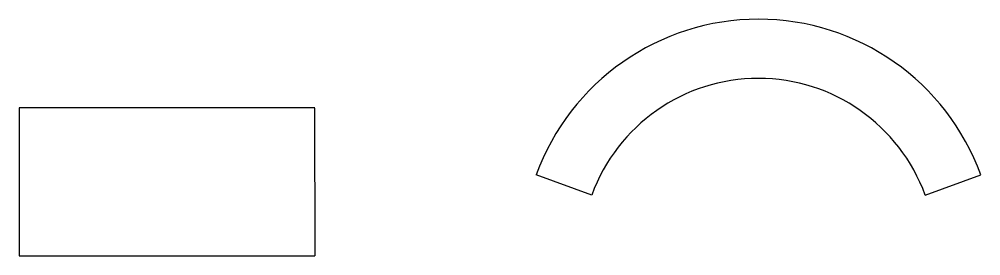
# Model space of a CAD drawing. Header units: millimetres. Extents: x 0 to 325, y 0 to 80.
import ezdxf

# ---------------------------------------------------------------- set-up
doc = ezdxf.new("R2010")
doc.units = ezdxf.units.MM
doc.layers.add('CORTE', color=1, linetype='Continuous')

msp = doc.modelspace()

# ---------------------------------------------------------------- linework, layer by layer
for p, q in [((0, 50), (0, 0.03)), ((100, 50), (0.03, 50)), ((100.03, 0), (100, 49.97)), ((0, 0), (100, 0))]:
    msp.add_line(p, q)
at = {"layer": 'CORTE'}
for p, q in [((193.62, 20.52), (174.82, 27.36)), ((306.38, 20.52), (325.18, 27.36))]:
    msp.add_line(p, q, dxfattribs=at)
for radius in [80, 60]:
    msp.add_arc((250, 0), radius, 20, 160, dxfattribs=at)

doc.saveas('drawing.dxf')
